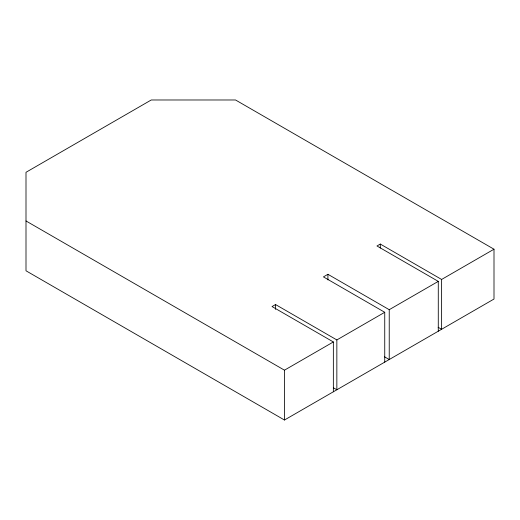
<?xml version="1.0" encoding="UTF-8"?>
<svg xmlns="http://www.w3.org/2000/svg" width="520" height="520" viewBox="0 0 520 520"><rect width="100%" height="100%" fill="white"/><g stroke="black" fill="none" stroke-linecap="round" stroke-linejoin="round"><path stroke-width="0.78" d="M384.741 362.122L384.741 312.286L336.85 339.937L275.535 304.538L272.038 306.56L333.353 341.959L333.353 391.794M438.282 331.214L438.282 281.378L389.233 309.692L327.918 274.293L323.427 276.887L384.741 312.286M494 249.21L235.534 99.983L151.242 99.983L26 172.296L26 270.79L284.466 420.017L494 299.039L494 249.21L441.616 279.454L380.302 244.056L376.968 245.98L438.282 281.378M26 220.961L284.466 370.182L333.353 341.959M438.132 327.275L441.616 329.284L441.616 279.454M384.358 356.714L389.233 359.528L389.233 309.692M333.365 387.764L336.85 389.772L336.85 339.937M380.302 244.056L380.302 248.072M327.918 274.293L327.918 279.923M284.466 370.182L284.466 420.017M275.535 304.538L275.535 309.361"/></g></svg>
